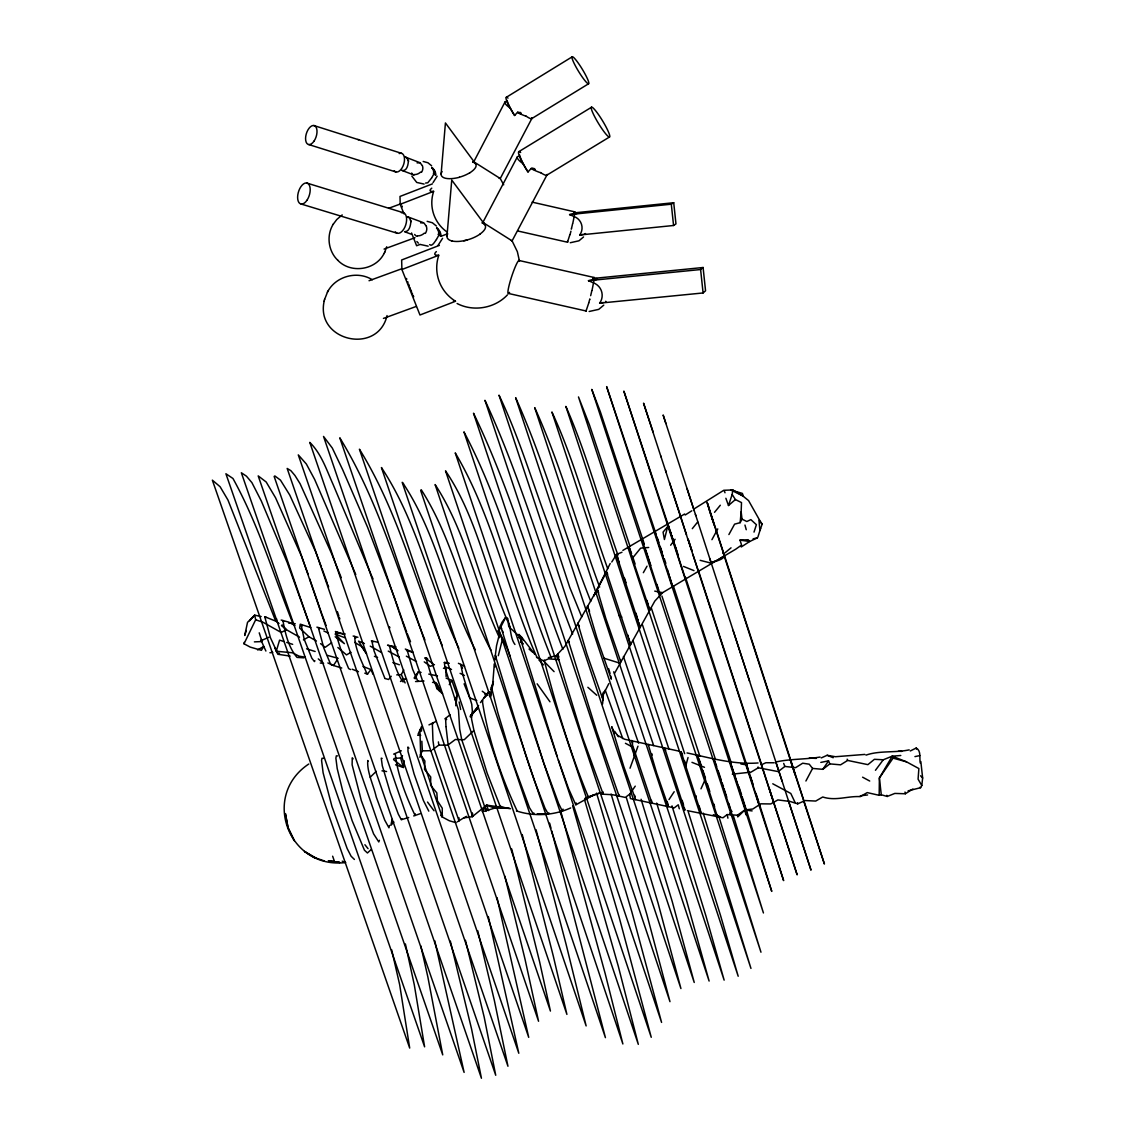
<?xml version="1.0" encoding="UTF-8"?>
<svg xmlns="http://www.w3.org/2000/svg" width="1135" height="1135" viewBox="0 0 1135 1135"><rect width="100%" height="100%" fill="white"/><g stroke="black" fill="none" stroke-linecap="round" stroke-linejoin="round"><path stroke-width="1.5" d="M455.93 822.676L449.261 820.733L442.253 816.973L442.267 808.205L437.401 800.757L436.819 792.897L430.605 785.321L430.718 776.964L424.547 769.473L424.901 761.032L420.475 754.505L422.362 750.873L421.837 741.198M920.272 763.103C919.18 758.364 921.535 750.845 916.2 748.036L910.284 750.973M442.593 815.654L442.139 816.845L420.659 754.151L419.893 729.734L420.319 730.897M687.384 810.645L722.995 817.767L727.152 814.575L737.495 815.214L744.858 809.964L752.803 809.014L760.819 803.821L770.75 803.949L777.858 799.92L790.088 801.466L797.706 803.835L805.141 800.558L815.725 801.055L822.733 796.997C835.715 801.225 847.448 795.905 860.245 796.628L867.225 792.599L879.171 795.309L879.384 777.972L892.238 756.18L900.779 755.499M614.546 733.778L611.751 726.67L623.768 766.508L635.586 799.607M278.983 623.526L276.5 621.455L276.599 618.802M728.897 534.557L734.586 524.157L740.148 522.667L741.155 511.842L741.495 502.578L735.409 499.57L732.174 494.477L732.799 489.937L723.761 490.292L694.194 508.835M279.48 653.221L278.955 654.398L276.685 651.263L270.4 637.671L264.739 616.702L276.5 621.455M563.003 809.071L562.917 810.603L561.839 810.092L558.604 803.438L543.935 763.5M920.84 761.528L922.642 778.014L921.79 785.519L920.613 787.69L908.128 790.84M441.118 174.038L445.431 122.949L475.452 163.61M446.977 236.108L451.744 180.068L484.787 224.616M602.572 704.04L603.607 691.995L602.855 695.287L608.8 683.653M494.165 665.947L492.689 684.235L490.348 697.216L493.115 683.086M415.254 813.838L415.112 815.455C406.117 796.742 397.137 773.503 395.32 753.824M548.929 812.887L548.318 814.135L545.041 808.304L534.032 779.589A68.696 3.731 72.3 0 1 525.306 753.753L495.328 655.462L496.392 656.966M494.959 658.484L496.52 645.787L499.386 634.281L498.293 630.62L501.996 622.292L505.657 617.327C511.658 623.385 509.133 637.033 514.949 644.481M254.396 641.871L261.674 641.573L263.774 646.453L261.405 650.312L250.239 647.106L244.025 643.786L244.195 642.396M404.301 760.805L403.407 767.487L395.548 764.806M455.759 705.743L457.221 695.528L451.801 680.376L446.14 678.163M593.875 279.494L593.832 279.792A39.668 2.667 -6.2 0 1 588.469 280.685L593.335 282.814A13.237 13.095 55.3 0 1 599.635 303.159L703.09 292.958L705.559 290.787L703.09 267.505L592.839 278.486M574.438 212.855L673.722 202.725L675.963 223.893L673.566 225.496L579.744 234.988A12.017 11.903 63.3 0 0 574.012 216.501L569.6 214.586A36.036 1.844 -6.2 0 0 574.48 213.905L574.693 212.585M324.227 300.903C314.962 340.826 377.657 355.553 387.063 315.573M389.418 825.443L388.965 827.812L384.722 820.137L376.238 796.954C373.614 785.377 366.704 771.587 367.797 760.535L368.18 761.174M266.413 617.511L264.937 616.787M533.876 813.043L533.592 814.377L529.477 807.709L513.602 764.408L497.882 712.908L491.455 687.228L491.98 688.193M439.188 234.605L440.72 236.208L438.805 234.236M419.893 757.329L420.475 754.505M594.102 278.174C593.378 281.82 601.876 277.479 594.158 278.813M392.142 819.385L390.851 825.344L393.916 822.095M324.525 299.654L327.547 291.922M324.17 301.172L324.582 299.385M571.543 228.149L571.572 228.078A15.635 1.036 -76.8 0 0 572.593 223.694M571.529 228.22L571.302 229.199M590.654 295.668L590.668 295.625A17.209 1.277 -76.8 0 0 591.789 290.815M498.308 655.69L502.649 638.48L498.293 630.62M589.789 299.172L589.831 298.973A17.209 1.22 -76.7 0 1 588.795 302.719M439.018 234.888L436.493 239.442M685.653 766.409L688.037 757.513M569.855 234.761L567.457 242.209L517.659 230.958M588.767 302.96L586.086 310.905M386.737 246.763L384.694 252.282M495.3 659.804L496.137 656.938M433.967 173.825L431.669 177.869M757.925 536.997L760.578 528.442M246.281 630.507L244.72 635.472L247.529 622.363L254.68 615.156L261.163 616.56M754.009 532.102L756.392 524.71L750.859 519.631L746.83 521.518L742.02 519.135L741.155 511.842M725.875 498.265L728.471 505.501L732.174 494.477M630.024 768.225L637.969 746.192M490.604 689.683L493.427 681.511M379.416 840.297L378.778 841.929L373.585 833.856L361.341 800.615L352.12 764.806L352.247 757.825L353.155 758.833M418.162 733.962L421.567 726.528L421.511 731.11M314.863 660.698L314.494 661.606L311.841 658.229L304.251 639.431L301.059 624.505L302.18 625.91M244.025 643.786L255.673 619.753L254.68 615.156L249.629 620.774M498.421 631.727L505.657 617.327M700.976 788.839L705.374 779.135M415.155 678.829L418.375 671.75L421.071 672.487M610.204 563.513L593.733 596.017L600.401 583.234M544.147 660.088C556.164 706.24 570.082 752.987 588.483 797.352L589.079 796.273M337.662 260.142C350.516 273.975 375.784 270.272 384.141 253.36M260.582 641.048L261.362 639.53L259.234 632.833M261.674 641.573L262.44 640.055L268.867 637.26M384.041 253.545L384.793 252.098M405.124 682.958L401.336 674.573L403.762 669.92M504.976 102.037L473.777 161.794L500.223 178.493M503.699 184.792L500.265 178.536L531.932 118.338M511.36 240.507L512.027 240.833L482.872 222.432L517.333 156.914M740.148 522.667L742.02 519.135M805.907 781.008L812.575 768.423L809.241 764.195L802.686 763.217L795.635 767.657L784.853 766.437L778.227 771.601L758.293 767.771L751.001 772.14L732.33 774.155M761.925 524.285L748.575 500.606L743.127 496.179M614.574 673.282L654.824 601.082L662.57 592.669L735.75 549.184L741.581 545.07L739.992 540.104L748.178 539.707L749.682 541.509L757.499 537.806L753.115 538.827M711.929 539.678L717.76 528.924M599.294 585.22L606.26 572.806M643.346 572.678L647.035 566.181M328.199 290.787C336.698 275.862 357.795 270.627 372.323 279.763M433.045 182.593L437.145 176.195M333.364 224.035C326.213 235.215 328.157 251.105 337.776 260.255M438.067 245.33L442.579 238.307M327.419 292.149L328.327 290.574M449.276 684.66L451.801 680.376M595.35 592.697L564.889 646.383L556.107 655.775L548.375 657.633M454.709 699.685L457.221 695.528M401.989 818.832L401.379 819.853L398.314 814.15L390.241 792.471L382.296 765.77L381.247 758.152L382.069 758.393M611.765 561.995L616.617 554.348L621.966 552.248M333.264 224.205L336.783 219.509L342.202 214.912M478.587 705.488L470.358 716.696M480.46 702.593L488.717 691.555M431.584 178.011L427.81 182.749L425.582 183.061M436.393 239.584C434.833 241.613 431.896 247.203 429.64 244.621M327.887 662.953L333.477 665.507L337.223 659.79M482.29 811.624L486.546 805.141L509.388 808.319L494.704 808.12L486.546 805.141L472.288 816.689L463.662 817.924L457.221 821.882M668.997 799.565L674.19 791.719M812.575 768.423L822.847 769.331L828.536 760.861L829.827 763.883L840.595 764.834L847.646 760.436L867.906 764.649L874.404 759.315L883.257 759.783L892.238 756.18L906.482 761.826L918.868 768.551L918.087 779.178L921.79 785.519M414.091 678.063L418.375 671.75M892.238 756.18L893.075 758.137L879.384 777.972L881.285 794.77L887.23 796.458L894.848 793.422L905.347 793.762L912.852 789.024M601.649 794.145L612.616 794.713L625.314 797.437L629.698 794.145L635.245 786.144M875.454 770.296L883.257 759.783M670.643 545.226L675.098 539.295M362.945 666.415L370.961 669.593L367.357 674.091L364.803 673.183M692.307 528.669L697.713 521.944M470.301 716.809L477.707 707.602L470.415 715.66L477.267 708.722M391.249 676.261L388.61 679.482L385.134 678.546M632.294 558.377L640.622 548.162L648.695 547.467M714.539 512.311L720.314 505.231M393.973 758.464L400.584 757.953L402.514 755.754M487.284 694.237L484.021 697.826L489.526 691.811M403.095 681.979C396.839 673.58 392.1 657.917 389.532 645.843L390.78 646.241M506.636 101.554A15.734 3.32 27.7 0 0 510.438 108.265A20.288 3.135 58.6 0 0 514.637 115.5L516.922 112.961A26.091 25.424 61.7 0 0 517.376 112.436L518.539 113.032A15.734 3.32 27.7 0 0 526.115 116.252M523.391 163.951A22.331 3.547 58.7 0 0 528.016 171.952L530.542 169.172A28.73 27.992 57.9 0 0 531.052 168.59L532.329 169.243A17.323 3.831 27.9 0 0 540.671 172.747M583.546 236.945L578.978 240.804L570.281 242.734M603.777 305.131L598.741 309.373L589.164 311.487M370.209 777.234L376.21 771.36M752.122 810.915L744.858 809.964L737.764 816.888L737.495 815.214M473.565 730.812L464.215 739.736L455.362 739.495L447.828 745.142L438.834 745.128L432.506 749.767M471.72 713.731L477.282 708.495M457.093 303.513C473.423 312.04 494.846 308.323 507.43 294.887M400.499 681.497L403.237 678.957L406.571 679.085M371.244 849.477L367.442 852.981L364.434 850.186L352.105 820.619L342.713 790.939L337.194 768.523L335.875 758.137L336.343 755.825L337.535 755.924M728.471 505.501L735.409 499.57M729.692 813.327L732.018 811.341M308.791 763.997C260.724 795.848 288.432 869.609 345.707 862.529L342.217 861.167M725.166 552.674L731.025 547.836M588.483 280.685L700.607 269.534L703.09 267.505M450.027 714.809L445.005 718.781L446.296 719.576M822.847 769.331L829.827 763.883M332.385 664.628L331.675 665.167L330.313 663.478L323.773 647.915L318.339 627.584L319.502 628.662M331.59 642.75L325.192 647.319L320.567 643.644M741.226 546.971L749.682 541.509L739.992 540.104M685.157 515.006L691.783 510.807M622.86 550.404L684.66 513.999M506.394 97.255L572.31 56.75M531.719 118.622L588.526 83.806A15.805 2.156 58.6 0 0 578.311 63.149A15.805 2.156 58.6 0 0 574.381 63.872A15.805 2.156 58.6 0 0 588.526 83.806M569.6 214.586L671.296 204.201L673.722 202.725M518.894 151.622L591.576 107.201M546.8 175.187L609.467 137.023A17.408 2.412 58.7 0 0 598.131 114.068A17.408 2.412 58.7 0 0 593.945 115.245A17.408 2.412 58.7 0 0 609.467 137.023M351.013 652.327L346.501 654.895L337.847 647.475M593.69 794.869L584.865 798.586L601.053 792.585L593.69 794.869L575.913 804.814M303.414 639.899L308.975 636.763L316.424 641.02M257.546 649.915L263.774 646.453L265.902 651.05M463.662 817.924L466.471 816.363M417.098 162.887L420.12 162.773L422.248 165.54M428.973 724.896L436.209 721.349M443.473 668.316L445.842 667.196L451.517 669.48M350.502 669.551L348.644 668.572L341.167 650.483L337.138 637.827L336.613 631.911L337.634 632.89M420.574 222.843L423.795 222.843L426.136 225.95M821.258 757.925L827.145 755.286L835.417 756.733L864.856 754.42M393.632 754.122L401.322 750.817M434.464 664.642L430.406 666.316L424.249 661.875M536.5 657.151L543.552 660.91L548.56 658.853L558.732 659.634L582.752 738.091L603.196 794.23L602.827 791.634M865.977 755.13C879.554 750.377 894.947 752.987 909.178 749.866M483.879 811.369L494.704 808.12M432.392 183.884L400.002 196.44L400.201 204.314L403.989 213.877M400.201 204.314L433.683 191.333A36.348 35.951 -7.7 0 0 446.693 231.753M419.851 244.493L416.616 245.742L411.565 232.987M440.848 236.364L447.303 233.867M439.358 245.387L401.648 259.986L401.903 269.52L419.978 315.005L455.561 301.257A40.037 39.498 -7.6 0 1 438.791 255.247L401.903 269.52M700.139 560.321L710.326 562.932L717.859 560.037L724.3 555.809L706.75 501.925M388.624 208.301L401.464 203.576M384.07 249.09L414.956 237.74M369.045 280.728L401.733 268.768M383.446 318.41L416.389 306.379M413.693 815.937L420.319 813.667M570.692 807.936C553.724 815.526 534.06 816.789 516.382 810.887M402.06 819.484L408.713 817.498M710.326 562.932C714.624 561.101 727.918 559.555 723.265 552.788M484.957 694.535L485.482 693.627L486.319 695.585M775.971 761.954C790.3 758.79 805.424 759.499 820.066 757.059M879.171 795.309L881.285 794.77M914.938 756.605L919.761 755.612M820.818 762.408L828.536 760.861M574.466 213.905L578.311 213.139L576.764 213.025M517.149 810.943C501.173 777.276 487.582 737.097 482.29 700.508L482.872 700.891M269.917 652.738L272.783 652.384M860.302 795.777L867.594 794.968M396.725 674.885L401.336 674.573M518.567 637.615L521.816 637.416L534.84 654.398M730.983 490.05L732.799 489.937L743.382 496.194L742.375 493.399L730.983 490.05L743.382 496.194M415.552 681.553L423.979 681.043M576.041 213.054L573.884 213.21A15.649 1.702 -77.2 0 1 575.076 212.075M758.067 762.961C733.905 764.82 710.453 757.925 687.03 752.931M774.24 762.777L765.898 762.734L761.571 764.706L760.89 762.72L773.999 803.296M422.362 750.873L431.229 750.689M424.121 184.069L416.744 182.451L411.821 176.081M428.179 246.167L420.063 244.408M335.577 632.89L345.239 634.011M447.176 662.57L444.31 662.514L449.29 663.337M417.652 735.253L420.702 735.338M547.85 814.164L537.266 813.838L545.424 814.377M898.338 751.256L901.828 751.398M649.745 609.992L632.365 558.292M809.269 758.052L816.278 758.407M427.157 221.339L432.378 222.758L436.408 226.049M283.651 621.611L282.927 620.533C285.155 633.075 288.517 647.532 297.029 657.406L303.868 657.846M423.185 161.468L427.938 162.759L431.598 165.767M288.56 623.044L295.228 623.725M320.269 663.024L323.603 663.379M432.534 682.348L435.613 682.759M381.984 770.849L386.567 771.53M740.914 763.983L747.383 764.962M305.216 657.165L299.03 656.144L292.419 652.795L276.273 651.22L274.727 647.517M428.76 674.105L437.457 675.892M498.194 806.545L510.48 808.744M387.986 645.304L395.945 646.879M290.163 656.101L277.876 654.271L276.273 651.22L279.579 640.14L283.821 641.502M654.739 591.122L662.57 592.669M404.542 231.696C409.309 231.966 410.6 225.525 410.813 221.85M371.344 640.864L377.728 642.226M678.943 751.129L624.704 739.268L617.412 735.324M508.565 293.483L586.029 310.976M518.993 260.482L594.144 277.493M620.022 663.223L603.891 658.172M532.131 202.129L574.807 211.862M358.476 671.721L352.148 669.21M402.428 170.59C406.869 171.03 408.118 164.986 408.316 161.61M353.141 636.026L357.908 637.288M893.075 758.137L906.482 761.826M406.444 650.497L412.516 652.171M281.168 620.051L288.772 622.136L294.972 625.498M327.547 655.42L338.159 658.357M919.676 787.42L920.613 787.69M316.892 627.144L324.482 629.343M713.319 814.717L720.243 816.774M301.13 204.016L397.009 233.157M333.477 665.507L341.777 668.018M403.521 212.77L306.663 183.005M335.364 631.528L344.175 634.281M308.763 144.556L395.774 171.91M357.809 139.477L401.691 153.367M310.834 627.584L300.236 624.236L299.626 628.024L308.975 636.763M306.578 648.794L315.147 651.504M313.785 125.503L358.703 139.761M286.715 642.438L292.66 644.34M374.408 656.328L377.586 657.378M387.546 645.162L392.511 646.851L397.988 650.724M392.838 662.514L399.378 664.784M313.927 857.336L316.154 858.131L304.45 851.434L313.927 857.336L324.227 860.912M255.673 619.753L263.178 622.363L281.21 632.479L286.431 629.726L299.512 637.146M405.209 231.951L411.069 234.122M500.209 178.55L498.762 177.826M354.404 859.45L351.084 856.201L347.154 848.554L331.931 806.361L323.106 772.765L321.574 760.436L322 758.265L323.574 758.393M407.451 216.728L423.014 222.531M344.827 637.7L335.123 634.068L344.416 643.673L335.18 636.735M401.889 170.392L413.608 174.875A8.64 5.178 -40.4 0 0 414.161 175.017M418.531 680.716L417.893 681.411L412.672 669.38L407.068 649.788L407.919 651.022M405.252 157.041L420.049 162.731M476.771 700.593L469.691 697.841L464.087 683.823M533.705 168.391L534.812 168.916M691.967 762.351L704.48 767.303M519.787 112.266L520.795 112.734M683.454 566.408L693.953 570.607M827.145 755.286L833.203 757.726M364.42 643.573L358.546 641.147L366.491 653.703L361.54 646.482L354.702 642.382M405.294 649.036L413.268 652.398M388.255 651.121L399.35 657.094M458.412 663.308L464.584 666.16M323.872 630.989L328.157 633.032M261.362 639.53L262.44 640.055M505.699 617.624L507.572 618.547M482.872 222.417L483.95 223.084M460.101 673.353L464.414 675.509M424.93 657.86L427.143 658.981M428.789 811.142L423.426 800.572L414.048 773.829L407.976 751.342L407.962 747.029L408.969 748.22M370.251 646.141L381.36 652.441M625.428 743.297L633.33 747.468L651.93 803.041L651.447 800.359M772.779 783.788L790.797 793.464L795.124 802.587M862.6 777.191L869.708 781.036M406.358 656.172L416.488 661.634M618.972 615.454L621.796 617.043M432.988 723.662L432.35 723.236L432.946 740.403L434.081 748.603L459.051 820.974L458.966 817.753M425.157 658.215L433.13 663.72M391.277 645.985L396.697 649.816M446.679 719.363L445.587 718.554L445.998 726.556M482.276 691.229L487.908 695.429M523.306 640.012L508.792 626.704L507.544 618.234M520.511 641.956L523.093 644.027M393.561 759.57L403.407 767.487L400.584 757.953M445.388 663.322L444.395 662.514L444.948 667.607L458.483 709.999L459.703 729.138L461.718 739.665L486.135 811.028L486.135 808.489M281.466 625.598L286.431 629.726L282.062 624.874M434.01 173.627L435.57 175.074L433.783 173.244A8.711 7.647 -76.4 0 0 431.839 167.498M318.282 658.882L321.418 661.563M529.024 649.05L532.485 652.043M587.873 687.285L596.755 695.258M440.196 690.974L437.188 684.377L434.606 681.894L436.904 688.605L442.536 693.783M355.851 637.955L354.702 636.437C355.071 649.447 361.895 661.563 366.804 673.452L367.683 674.176M543.552 660.91L554.079 671.636M437.188 684.377L434.492 682.603L430.903 674.474L425.838 657.732L427.072 659.534L426.902 658.158L427.696 659.08M518.894 634.394L521.816 637.416M538.87 659.889L543.537 664.911M920.598 775.787L922.642 778.014M416.885 241.542L418.361 243.145M373.287 641.772L371.925 641.346L374.096 651.022L384.921 678.489M440.72 815.185L442.253 816.973M364.917 844.724L368.038 848.654M499.386 634.281C508.125 645.815 510.977 660.584 515.716 674.048L543.608 762.493M427.512 802.048L434.024 810.773M614.574 731.238L618.504 736.743M537.139 683.809L549.964 701.785M556.107 655.775L558.732 659.634M475.281 649.745C447.445 596.84 437.301 535.89 404.386 485.34A61.716 3.93 72.1 0 0 402.187 482.361L586.142 1025.927L566.152 944.547L536.046 829.713M490.292 648.851L490.958 650.057M489.497 647.574C463.037 596.627 452.567 538.444 421.227 489.724L420.645 490.433L605.423 1037.645L551.695 830.863M648.61 745.156L648.227 744.503L656.725 773.134L668.373 806.616L668.118 805.226M519.106 634.621L522.781 643.772M629.343 547.453L628.932 546.659L632.294 558.065M458.824 648.255C430.718 588.994 418.02 522.795 381.431 467.549L566.904 1014.392L553.298 956.067L522.213 834.566M462.541 668.061L460.767 664.401L462.825 674.715L471.749 704.267L472.359 711.106L471.507 718.795L473.948 730.514L487.114 773.077L500.89 808.205L500.776 806.105M355.766 574.523L314.679 479.509L306.351 464.016L298.278 454.88L507.955 1066.247L494.349 1000.432L477.75 930.743M499.414 637.686C476.019 587.462 465.705 531.35 435.102 484.546L622.874 1043.973L605.154 973.504L560.662 810.986M558.959 657.009L557.555 654.228L558.76 659.619M665.635 750.192L664.613 748.064L684.873 810.262L684.362 807.893M597.592 590.058L597.209 589.235L605.806 618.405L620.817 661.847L620.618 660.031M326.071 625.456L322.283 615.17M435.868 683.1L439.046 690.562L438.294 686.32M341.238 577.658L331.321 553L300.094 483.723L294.944 475.48L290.886 470.684L287.169 468.443L495.725 1075.271L484.177 1017.088L465.435 940.291M370.961 669.593L373.018 674.261M502.521 630.989L503.16 632.479M590.767 601.351C564.152 534.131 545.268 463.789 515.645 397.704L709.12 981.066L686.42 899.97L656.683 803.098M607.679 574.211L606.402 571.685L630.578 644.907L629.84 641.701M594.442 277.72L594.47 277.791A17.224 2.015 -77.2 0 0 593.151 278.628M407.252 633.628L410.529 641.729M413.708 296.76L413.097 295.299M442.352 645.787C414.516 580.269 397.335 510.112 359.426 449.19L550.432 1011.058L539.636 961.913L511.701 848.937M412.161 293.029L412.473 293.795M655.165 532.443L654.682 531.251L672.7 586.752L669.565 576.339M411.523 291.468L410.884 289.879M599.649 587.107C577.559 527.491 561.059 465.62 534.713 407.664L724.144 980.143L705.842 915.647L671.991 805.878M275.053 619.455L227.965 500.038L220.105 486.731L212.358 480.148L409.692 1048.073L399.662 984.683L391.646 949.74M310.479 626.974L287.169 562.421L261.348 501.074L251.913 482.645L246.451 476.189L241.344 472.756L442.735 1054.883L427.838 976.866L420.815 945.895M569.33 642.297L568.238 640.381L596.712 731.678L619.086 796.089L618.788 794.486M409.919 287.439L410.246 288.262M508.608 623.711L509.856 626.846M424.901 639.984C397.718 572.153 378.253 500.379 339.791 437.812L538.558 1021.259L525.023 959.231L504.834 876.135M389.518 626.875L389.901 627.839M292.844 623.328C273.521 574.892 258.241 524.115 232.959 478.488L225.908 473.749L424.603 1046.839L414.261 984.641L405.394 943.923M847.164 759.187L847.646 760.436M409.267 285.793L408.628 284.147M783.689 763.415L784.853 766.437M632.762 742.957L631.769 740.446L634.55 756.208M486.546 805.141L488.617 810.589M579.389 626.634L577.8 623.129L586.965 654.157L603.21 700.366L602.032 695.485M407.692 281.664L408.004 282.487M629.542 547.808L630.351 549.964M507.529 620.987C486.106 571.331 476.189 515.999 445.516 470.841L638.31 1044.342L618.263 966.112L572.664 805.864M322.056 568.734L327.291 583.262M406.685 632.11L402.684 621.086M744.858 809.964L746.362 814.036M589.562 611.297L587.433 606.005L596.925 637.983L611.311 679.141L610.772 676.077M581.758 616.887L569.77 587.462L554.121 539.849C535.067 491.923 521.305 441.628 499.017 395.15L694.237 982.47L672.19 901.417L641.091 799.267M406.5 278.444L406.784 279.238M698.365 757.272L697.543 755.314L717.476 816.774L717.107 814.973M339.379 617.61L339.862 618.944M642.949 541.792L641.8 538.756L660.116 595.336L659.137 591.633M682.561 755.229L681.071 751.625L701.146 813.511L700.281 809.879M398.825 610.133L395.803 601.422M597.804 590.512L598.627 592.839M651.816 753.725L652.284 755.03M501.627 628.733L500.507 625.626L509.885 655.817M607.707 568.692C589.178 517.262 574.282 459.945 551.908 411.991L738.19 976.242L720.611 915.761L688.307 811.951M399.392 611.722L402.145 619.526M619.086 562.123L616.404 554.689L640.183 627.57L638.891 622.774M724.286 490.703L725.01 492.774M327.788 584.624L328.625 586.994M332.64 856.201L334.243 860.784M804.02 801.693L790.57 760.649M321.758 613.836L309.628 578.736M655.874 534.5L656.697 536.869M701.019 764.834L699.047 759.102M562.875 649.277C532.613 570.848 510.282 488.972 473.508 413.211L669.976 1001.666L646.808 914.313L611.112 794.074M558.42 760.081L568.55 788.626L575.743 804.729L576.225 802.998M651.291 607.906L699.898 756.321M617.908 555.001C600.358 505.614 587.022 454.326 565.868 406.401L750.959 968.425L703.189 813.086M693.669 509.118L694.038 510.225M668.742 526.91L667.621 523.717L685.653 579.247L685.129 577.445M716.667 766.366L713.915 758.932L733.125 817.924L732.926 817.101M630.691 550.901L631.585 553.539M629.982 546.233L589.462 424.972L578.481 396.938L760.975 952.222L718.725 816.093M632.479 556.164L635.089 563.967M684.547 760.876L686.093 765.43M605.196 690.108L622.774 738.601M395.434 600.245L367.513 527.108L342.699 469.791L332.3 448.041L323.532 436.436L528.711 1037.347L497.016 897.615M308.067 574.055L301.456 556.122L275.578 497.811L266.186 482.006L258.198 475.891L464.116 1072.405L434.762 940.759M661.918 596.045L715.107 758.336M644.297 544.005L600.401 411.948L591.775 389.39L763.444 912.966L733.494 816.235M537.153 657.775C506.962 590.682 492.945 516.468 455.234 452.879L651.249 1037.291L619.256 917.605L584.667 800.161M788.371 800.558L788.612 801.282M681.057 517.659L680.589 516.255L686.505 534.755M670.217 531.322L671.877 536.344M657.349 537.947L658.839 542.416M660.343 546.928L662.031 551.951M656.867 537.38L657.789 540.104M702.849 770.325L705.488 778.227M337.379 611.609L338.883 616.106M656.356 534.954L606.629 386.609L771.757 891.401L746.617 810.787M664.287 558.718L665.819 563.357M673.495 586.298L731.281 762.904M645.687 549.808L650.852 565.5M718.171 770.864L721.264 780.227M668.955 749.143L632.961 640.452M572.622 634.096C542.346 556.675 520.057 475.707 484.957 400.3L680.929 988.557L657.945 902.68L626.364 797.635M321.489 567.216L315.558 551.582L289.751 495.044L280.459 480.119L274.869 475.962L274.159 476.459L481.439 1078.25L471.607 1029.175L450.325 941.071M669.593 482.659L680.929 517.177M669.92 530.173L623.853 391.093L783.632 880.604L759.23 803.552M670.374 531.535L671.282 534.287M671.75 535.677L674.687 544.545M675.197 546.105L676.758 550.801M677.269 552.362L678.106 554.873M685.512 577.318L748.49 770.254M658.243 541.466L658.598 542.53M659.137 544.19L663.152 556.377M684.66 753.683L642.524 625.016M624.534 578.183L626.023 582.695M736.161 779.575L730.032 761.401L747.114 814.164L743.198 801.381M556.973 755.768L519.092 634.635M803.949 801.92L824.421 864.033L707.502 503.302L709.29 509.431M695.386 514.325L695.783 515.574M711.461 563.84L711.106 562.719M665.521 470.16L666.117 472.018M688.377 539.934L692.038 551.099M698.493 570.82L760.89 762.394M692.804 554.107L698.479 571.302M672.715 538.884L674.218 543.481M749.483 774.113L745.965 763.514L759.826 806.46M722.172 782.98L723.52 787.108M613.709 671.806L638.579 743.184M402.315 206.825L402.06 206.045M714.17 525.023L711.531 516.893M791.819 764.607L722.938 552.078M792.301 766.082L793.734 770.509M794.202 771.97L795.153 774.879M733.068 630.436L749.554 681.184M782.072 781.135L775.9 762.252M788.754 801.807L811.014 870.162L663.138 414.999L665.89 423.497M653.093 431.896L643.545 403.166L797.153 874.858L768.948 787.477M688.08 539.054L691.839 550.603M748.986 771.757L749.625 773.73M750.774 778.071L752.193 782.441M674.715 545.013L676.659 550.972M736.431 780.383L741.325 795.493M653.661 745.567L623.441 656.498M551.355 658.002C521.107 583.106 501.784 503.5 463.945 431.853L661.577 1022.408L631.897 912.043L596.584 793.124M687.03 488.532L694.209 510.75M709.857 558.86L711.021 562.463M660.967 456.156L661.265 457.065M750.107 775.248L753.03 784.299M724.059 788.782L726.755 797.125M707.346 783.959L709.772 791.45M709.375 510.168L710.95 515.077M755.924 793.251L758.705 801.934M738.984 786.867L741.595 795.025M742.106 796.656L746.135 809.283M710.609 513.729L712.425 519.419M741.779 796.94L742.716 799.834M667.366 569.429L669.295 575.473M635.87 613.028L637.288 617.483M886.846 795.294L887.23 796.458M756.662 796.288L758.506 802.105M758.96 803.552L759.372 804.871M731.394 811.865L728.727 803.339M656.895 584.298L657.889 587.504M627.839 635.004L628.35 636.621M758.052 766.962L758.293 767.771M713.731 803.892L714.624 806.758M696.01 795.834L696.28 796.685M773.29 800.941L774.027 803.296M648.454 605.437L646.865 600.302M745.298 812.362L746.05 814.859M608.601 668.572L610.034 673.31M699.117 805.978L699.898 808.574M637.756 618.972L638.04 619.923M658.257 588.696L658.697 590.172M682.163 800.345L683.568 805.169M628.762 637.983L629.471 640.466M732.231 814.618L732.642 816.022M648.865 606.913L649.717 609.864M667.125 801.367L667.919 804.133M494.051 664.103L494.874 667.039M744.957 525.051L746.248 529.719M916.2 748.036L916.47 749.057M679.312 808.787L678.248 804.8L674.218 807.893L630.422 798.6L629.698 794.145M549.638 823.145L550.929 828.082M634.664 795.365L635.047 796.855M488.32 916.569L518.808 1053.252L309.784 442.38C321.503 453.872 326.568 469.989 333.165 484.617L371.954 576.679A38.803 3.008 72.2 0 1 373.06 578.992M904.992 792.046L905.347 793.762M727.152 814.575L727.918 818.179M459.15 701.969L460.611 709.474M519.177 259.83L517.361 251.686L512.098 240.875L547.027 174.847A17.224 3.348 43.3 0 1 540.544 172.548M797.536 802.743L797.706 803.835M617.156 554.391L617.752 558.406M438.394 741.893L438.834 745.128M700.607 269.534L703.09 292.958M671.296 204.201L673.566 225.496M446.012 726.826L448.155 744.9L472.671 816.491L472.515 813.185M472.103 813.256L472.288 816.689M436.847 687.469L436.904 688.605M445.842 667.196L446.098 676.602M399.222 153.565A9.733 5.235 -72.6 0 1 403.847 163.795A9.733 5.235 -72.6 0 1 394.256 170.789M404.769 156.644A8.896 6.469 -55.3 0 1 408.033 160.56M408.387 160.319A7.945 5.008 -58.4 0 1 408.572 161.468M585.078 233.583A13.379 0.752 -6.2 0 1 585.135 233.966M583.433 234.377A13.379 0.752 -6.2 0 1 579.744 234.988M567.713 242.166A15.649 1.702 -77.2 0 1 567.557 241.117M574.026 217.083A15.649 0.979 -76.8 0 1 572.792 223.269M570.933 231.2A15.649 0.979 -76.8 0 1 570.054 234.576M574.65 214.033A15.649 0.766 -77.2 0 1 574.423 215.494M531.989 118.395A15.635 2.923 43.2 0 1 526.002 116.082M519.262 112.876A15.11 0.979 37.7 0 1 520.582 113.926M514.637 115.5A15.748 2.426 58.6 0 1 506.82 101.199A15.748 2.426 58.6 0 1 508.012 98.107M532.031 117.685A15.663 3.05 42.7 0 1 532.06 118.21M510.438 108.265A15.11 2.327 58.6 0 1 507.09 100.377M433.485 191.347A31.539 4.455 -21.5 0 1 431.782 188.155M472.685 161.95A18.359 7.037 -17.2 0 1 472.926 162.035M472.827 162.078A18.671 7.179 -17.4 0 1 475.707 167.214A18.614 7.193 -17.9 0 1 471.209 171.853A18.33 7.193 -17.4 0 1 469.876 172.79M469.776 172.761A17.961 7.136 -17.2 0 1 459.377 177.216M459.391 177.287A17.777 7.236 -17 0 1 456.327 177.996A18.061 7.335 -17 0 1 445.544 178.28A18.557 7.307 -16.3 0 1 442.522 176.932A18.756 7.321 -15.8 0 1 441.401 172.889A18.614 7.25 -15.9 0 1 442.083 171.598M520.412 113.16A11.137 6.115 20.3 0 1 520.993 113.472M517.617 112.166A1.873 1.745 5.6 0 1 518.241 112.01M413.608 174.861A8.825 5.264 -38.8 0 1 411.707 173.031M420.659 172.052A7.165 4.341 -41.8 0 1 414.459 174.506M421.539 172.25A6.399 5.008 -55.9 0 0 422.646 166.604A7.945 5.221 -65.4 0 0 422.461 165.823M431.726 167.739A8.711 7.661 -76.5 0 1 435.812 175.06M431.882 167.498A9.179 6.668 -56.8 0 1 433.584 169.569M434.01 169.924A7.236 4.824 -70.5 0 1 434.535 173.343M433.343 173.272A8.697 1.348 -37 0 1 433.613 173.229M401.393 212.727A10.712 5.803 -73.1 0 1 405.748 224.858A10.712 5.803 -73.1 0 1 395.335 231.88M408.004 216.856A9.775 7.165 -56 0 1 410.501 220.687M410.898 220.417A8.739 5.561 -58.9 0 1 411.097 221.694M605.537 301.357A14.741 1.078 -6.2 0 1 605.537 301.896M603.394 302.477A14.741 1.078 -6.2 0 1 599.635 303.159M586.327 310.806A17.224 2.015 -77.2 0 1 586.199 310.309M593.335 283.608A17.224 1.22 -76.9 0 1 591.988 290.447M593.96 280.473A17.224 0.979 -77.2 0 1 593.704 282.175M518.298 156.375A17.323 3.831 27.9 0 0 523.391 163.951A16.628 2.639 58.7 0 1 519.646 154.984M533.535 169.044A16.642 1.22 37.7 0 1 535.152 170.335M528.016 171.952A17.337 2.752 58.7 0 1 519.404 156.119A17.337 2.752 58.7 0 1 520.653 152.487M547.169 174.407A17.238 3.476 42.8 0 1 547.169 174.677M438.564 255.261A34.745 5.405 -21.5 0 1 436.351 251.601M455.348 301.257A35.838 5.987 -21.5 0 1 453.461 301.13M481.893 222.843A20.572 8.186 -17.4 0 1 485.099 228.731A20.501 8.2 -18 0 1 480.148 233.952M480.204 233.966A20.189 8.2 -17.5 0 1 478.686 235.002A19.777 8.115 -17.2 0 1 451.773 240.918M467.123 240.01A19.579 8.229 -17.1 0 1 463.761 240.79M451.9 240.946A20.43 8.314 -16.3 0 1 448.524 239.414A20.657 8.328 -15.8 0 1 447.275 234.803A20.515 8.257 -15.9 0 1 447.757 233.767M534.372 169.37A12.272 6.626 19.9 0 1 535.025 169.725M531.308 168.278A2.071 1.915 4.9 0 1 532.854 168.235M509.558 292.376A17.507 2.086 -71.8 0 1 511.218 277.919A17.507 2.086 -71.8 0 1 519.49 261.064M414.701 234.434A9.704 5.874 -39.1 0 0 416.63 236.151A9.506 5.788 -40.7 0 0 417.24 236.35M424.391 233.143A7.888 4.852 -42.1 0 1 417.552 235.81M425.355 233.37A7.037 5.547 -56.7 0 0 426.561 227.128A8.739 5.788 -66 0 0 426.363 226.262M438.592 230.206A10.101 7.392 -57.5 0 0 436.677 227.851A9.577 8.427 -77.8 0 1 438.805 234.179M436.535 228.149A9.577 8.442 -77.9 0 1 441.047 236.25M439.061 230.604A7.945 5.334 -71.2 0 1 439.642 234.392M438.053 234.292A9.562 1.603 -37.1 0 1 438.621 234.207M667.579 526.81L664.415 539.508L663.067 532.116L667.579 526.81M762.223 523.959L759.897 530.556L758.989 520.298L762.223 523.959M339.734 862.43L328.469 860.727L339.734 862.43M294.291 840.652L288.049 827.756L285.41 813.625L288.049 827.756L294.291 840.652M314.04 141.109A9.874 5.136 -72.6 0 0 314.253 125.616A9.874 5.136 -72.6 0 0 305.57 138.385A9.874 5.136 -72.6 0 0 314.04 141.109M306.932 200.313A10.882 5.675 -73.1 0 0 307.188 183.132A10.882 5.675 -73.1 0 0 297.625 197.093A10.882 5.675 -73.1 0 0 306.932 200.313"/></g></svg>
